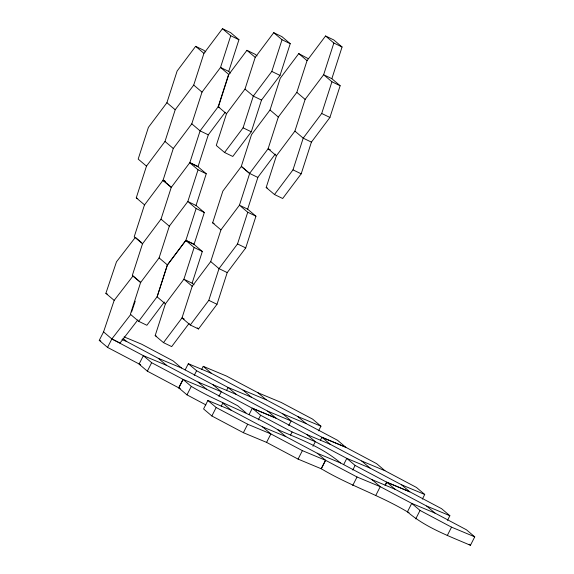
<?xml version="1.0" encoding="UTF-8"?>
<svg xmlns="http://www.w3.org/2000/svg" width="574" height="574" viewBox="0 0 574 574"><rect width="100%" height="100%" fill="white"/><g stroke="black" fill="none" stroke-linecap="round" stroke-linejoin="round"><path stroke-width="0.86" d="M144.555 204.882L136.26 197.843L146.478 166.13L164.989 141.462L175.206 109.749L193.718 85.081L203.935 53.368L222.447 28.7L230.655 32.661L238.949 39.699L228.732 71.413L230.648 73.034M146.478 166.13L138.183 159.091L148.401 127.378L166.912 102.71L177.129 71.004L195.641 46.329L203.849 50.297L205.765 51.918M222.447 28.7L230.741 35.739L220.524 67.452L228.818 74.491L218.601 106.197L200.089 130.872L189.872 162.578L171.239 187.433L161.021 219.139L142.51 243.807L132.293 275.52L140.587 282.559L130.37 314.272L138.664 321.311L146.872 325.271L164.329 302.01M228.732 71.413L220.524 67.452L202.012 92.12L191.795 123.833L173.283 148.501L163.066 180.207L144.433 205.062L134.216 236.768L142.51 243.807M140.587 282.559L159.098 257.891L169.316 226.178L187.827 201.51L198.037 169.796L189.743 162.758L197.958 166.725L206.253 173.764L196.035 205.47L204.33 212.509L194.112 244.223L185.904 240.262L167.393 264.93L157.176 296.636L138.664 321.311M225.223 112.274L208.297 134.833L198.08 166.546L189.872 162.578M226.493 113.745L245.005 89.07L255.222 57.364L273.726 32.689L281.942 36.657L290.236 43.696L280.019 75.402L261.507 100.077L251.29 131.783L232.779 156.458L224.57 152.49L216.276 145.452L226.493 113.745L218.199 106.699L228.416 74.993L246.928 50.325L255.136 54.286L257.052 55.908M189.14 323.334L171.683 346.596L163.475 342.628L155.181 335.589L165.398 303.883L183.91 279.208L194.127 247.502L185.833 240.463L167.321 265.131L157.104 296.844L165.398 303.883M185.904 240.262L196.121 208.549L187.827 201.51L196.035 205.47M194.034 284.797L192.118 283.176L202.335 251.462L194.041 244.424L185.833 240.463M224.57 152.49L243.082 127.823L253.299 96.109L271.811 71.441L282.021 39.735L273.726 32.689M220.933 229.873L212.638 222.834L222.856 191.12L241.36 166.453L249.654 173.492L239.444 205.198L220.933 229.873L210.715 261.579L192.204 286.254L181.987 317.96L163.475 342.628M184.225 319.044L181.987 317.96L190.281 324.999L198.489 328.967L217.001 304.292L227.218 272.585L245.729 247.911L255.947 216.204L247.652 209.166L257.87 177.452L249.597 173.413L241.302 166.374L251.52 134.66L270.024 109.993L280.241 78.279L298.753 53.612L308.238 58.656M190.281 324.999L208.793 300.331L219.01 268.618L237.521 243.95L247.738 212.244L239.444 205.198L247.652 209.166M325.558 35.983L333.853 43.021L323.636 74.735L305.124 99.402L294.907 131.109L276.403 155.784L266.185 187.49L274.48 194.529L282.688 198.496L301.199 173.822L311.417 142.115L329.928 117.448L340.145 85.734L331.851 78.695L342.068 46.982L333.774 39.943L325.558 35.983L307.047 60.65L296.83 92.364L278.318 117.031L268.108 148.745L249.597 173.413M274.48 194.529L292.991 169.861L303.201 138.155L321.713 113.48L331.93 81.773L323.636 74.735L331.851 78.695M140.652 364.791L107.546 347.399L99.252 340.36L103.564 331.901L114.169 300.381L105.874 293.343L116.479 261.823L135.371 237.342L141.756 242.752M131.59 311.969L135.22 301.185M107.546 347.399L111.858 338.94L130.757 314.459M151.651 362.703L183.156 379.421L178.844 387.888L147.346 371.163L151.651 362.703L143.357 355.665L111.858 338.94L103.564 331.901M185.18 369.857L188.315 363.701L211.519 373.387L243.024 390.105L266.228 399.791L297.734 416.509L320.938 426.195L318.584 430.809M205.879 404.892L186.981 394.855L178.686 387.816L182.998 379.357L206.36 389.107L198.066 382.062L166.568 365.344L143.357 355.665L139.052 364.124L147.346 371.163M194.256 375.36L196.609 370.739L188.315 363.701M186.981 394.855L191.293 386.395L182.998 379.357M201.661 369.419L203.225 366.341L226.436 376.027L257.934 392.745L281.145 402.431L312.643 419.149L320.938 426.195M317.3 453.281L285.795 436.563L262.591 426.877L231.092 410.159L207.881 400.473L203.569 408.939L211.863 415.978L243.369 432.696L266.573 442.382L298.071 459.1L321.282 468.786L325.594 460.319L317.243 453.23L340.504 462.967C322.437 447.311 299.219 438.916 277.5 429.524C249.812 412.936 218.981 402.984 191.293 386.395M218.924 396.361L221.277 391.748L212.983 384.709L181.477 367.984L158.273 358.305L126.768 341.58L121.968 339.578M211.863 415.978L216.176 407.518L207.881 400.473M226.543 390.542L228.108 387.464L251.319 397.143L282.817 413.868L306.028 423.547L337.526 440.272L345.821 447.311L322.617 437.632L291.111 420.907L267.907 411.228L236.187 394.388L212.983 384.709M221.227 406.198L222.798 403.12L231.092 410.159M249.181 414.378L252.323 408.222L275.527 417.901L307.025 434.626L330.237 444.305L361.735 461.03L384.939 470.709L416.444 487.434L424.738 494.472L422.385 499.086M243.369 432.696L247.681 424.236L270.885 433.922L302.383 450.64L325.594 460.319M258.264 419.874L260.618 415.26L252.323 408.222M266.573 442.382L270.885 433.922L262.591 426.877M288.758 425.521L291.111 420.907L282.817 413.868M290.544 435.056L292.116 431.985L315.32 441.664L346.825 458.389L370.029 468.068L401.527 484.786L424.738 494.472M298.071 459.1L302.383 450.64M312.966 446.278L315.32 441.664L307.025 434.626M320.371 440.344L321.942 437.266L345.146 446.945L376.644 463.67L384.939 470.709M343.69 464.538L346.825 458.389L355.119 465.428L386.618 482.146L409.822 491.832L401.527 484.786M352.766 470.041L355.119 465.428M352.723 485.453L357.035 476.994L380.246 486.673L411.745 503.398L434.949 513.077L466.454 529.795L474.748 536.841L470.436 545.3C448.717 535.908 425.499 527.506 407.432 511.857C379.744 495.269 348.913 485.317 321.225 468.728L325.537 460.269L357.035 476.994M375.934 495.132L380.246 486.673L371.952 479.634L340.447 462.909M385.054 485.224L386.618 482.146M385.298 485.353L386.862 482.275L410.066 491.954L441.571 508.679L449.865 515.717L447.512 520.331M415.727 518.896L420.039 510.437L411.745 503.398L407.432 511.857L409.032 512.525M447.232 535.621L451.537 527.154L474.748 536.841M257.805 177.373L275.262 154.112M114.169 300.381L133.068 275.9L140.723 282.401M137.825 319.94L120.009 343.022L111.858 338.94M124.077 336.881L141.685 344.221L173.183 360.946L181.477 367.984M99.252 340.36L100.852 341.028M198.066 382.062L221.277 391.748L252.775 408.466L275.979 418.152L267.685 411.113M178.686 387.816L180.286 388.483M371.952 479.634L395.156 489.313L426.654 506.038L449.865 515.717M333.853 43.021L342.068 46.982M282.021 39.735L290.236 43.696M331.93 81.773L340.145 85.734M230.741 35.739L238.949 39.699M271.811 71.441L280.019 75.402M321.713 113.48L329.928 117.448M261.507 100.077L253.299 96.109L245.005 89.07M311.417 142.115L303.201 138.155L294.907 131.109M218.199 106.699L219.691 107.424M243.082 127.823L251.29 131.783M270.347 149.821L268.108 148.745L276.403 155.784M292.991 169.861L301.199 173.822M208.297 134.833L200.089 130.872L191.795 123.833M266.185 187.49L267.678 188.215M198.037 169.796L206.253 173.764M247.738 212.244L255.947 216.204M165.305 181.291L163.066 180.207L171.361 187.253M165.183 181.47L162.944 180.387L171.239 187.433M196.121 208.549L204.33 212.509M212.638 222.834L214.131 223.551M237.521 243.95L245.729 247.911M136.26 197.843L137.753 198.561M194.127 247.502L202.335 251.462M227.218 272.585L219.01 268.618L210.715 261.579M192.118 283.176L183.91 279.208L192.204 286.254M208.793 300.331L217.001 304.292M155.181 335.589L156.673 336.314M105.874 293.343L107.352 294.082M196.609 370.739L228.108 387.464L236.402 394.503M260.618 415.26L292.116 431.985M206.209 389.036L237.708 405.761L246.002 412.799M420.039 510.437L451.537 527.154M216.176 407.518L247.681 424.236M298.753 53.612L307.047 60.65M296.83 92.364L305.124 99.402M246.928 50.325L255.222 57.364M195.641 46.329L203.935 53.368M270.024 109.993L278.318 117.031M193.718 85.081L202.012 92.12M166.912 102.71L175.206 109.749M164.989 141.462L173.283 148.501M161.021 219.139L169.316 226.178M159.098 257.891L167.393 264.93M426.654 506.038L434.949 513.077M469.159 544.217L470.436 545.3M361.735 461.03L370.029 468.068M386.862 482.275L395.156 489.313M197.219 327.883L198.489 328.967M297.734 416.509L306.028 423.547M321.942 437.266L330.237 444.305M257.934 392.745L266.228 399.791M243.024 390.105L251.319 397.143M203.225 366.341L211.519 373.387M277.5 429.524L285.795 436.563M158.273 358.305L166.568 365.344M122.944 338.33L126.768 341.58"/></g></svg>
